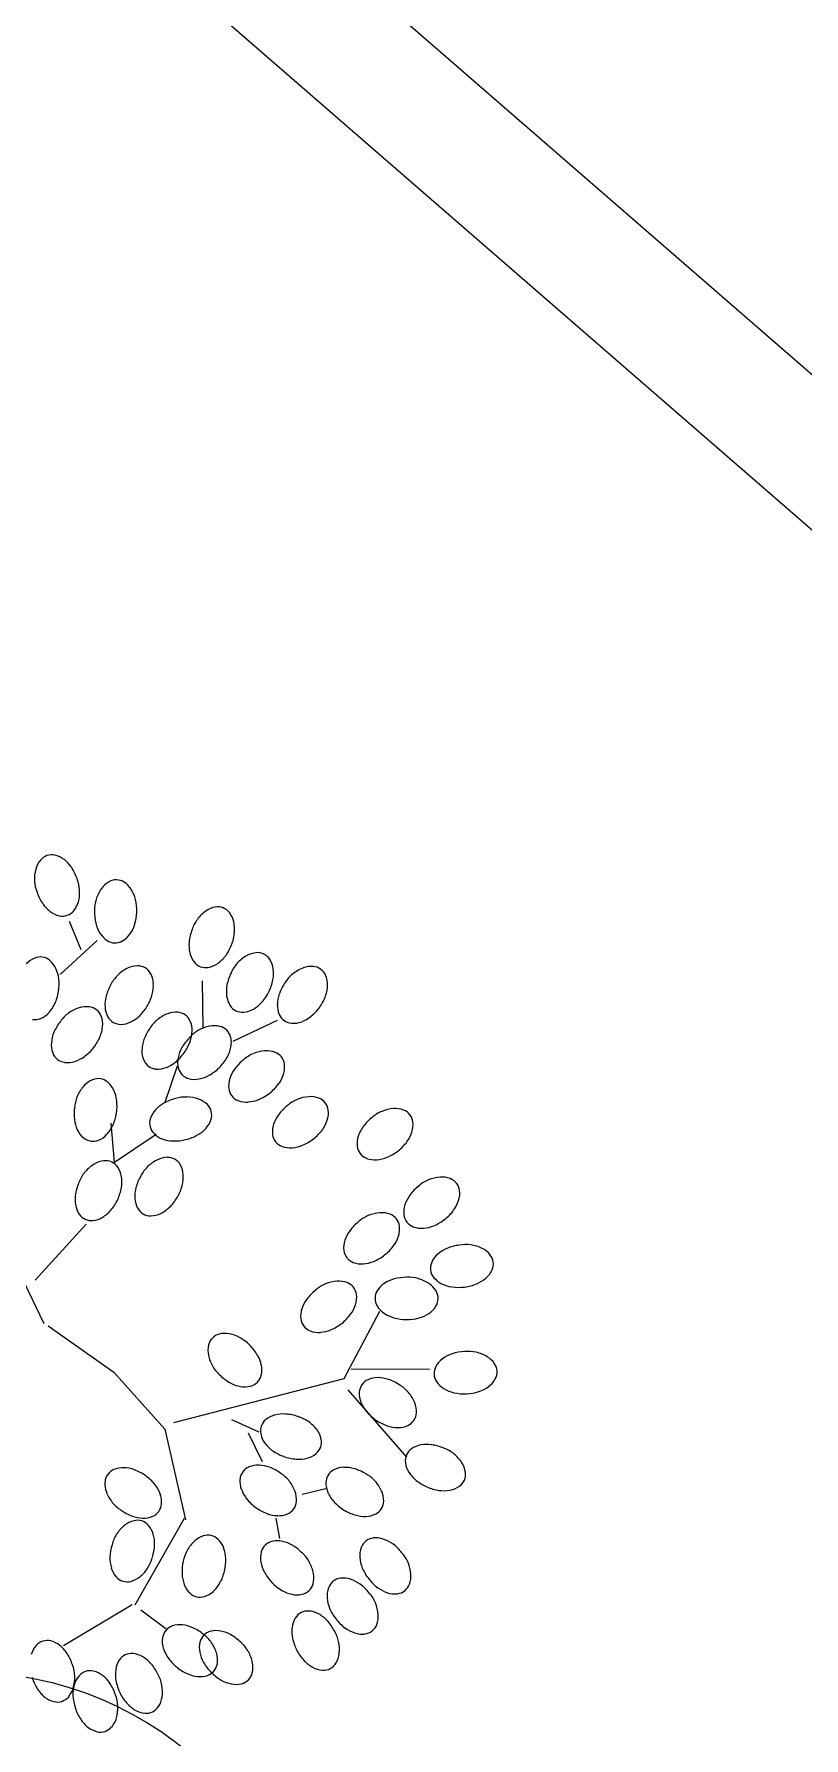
# Model space of a CAD drawing. Header units: millimetres. Extents: x 83956 to 461956, y 36707 to 125807.
# Drawn here: x 97074 to 98386, y 59506 to 62412 of the extents above; entities that cross this region are included whole.
import ezdxf

# ---------------------------------------------------------------- set-up
doc = ezdxf.new("R2010")
doc.units = ezdxf.units.MM
doc.header["$LTSCALE"] = 100
doc.header["$MEASUREMENT"] = 0
doc.linetypes.add('ACAD_ISO05W100', pattern=[33, 24, -3, 0, -3, 0, -3])
doc.layers.add('ARCH', color=9, linetype='CONTINUOUS')
doc.layers.add('SIMBOL', color=7, linetype='CONTINUOUS')

msp = doc.modelspace()

# ---------------------------------------------------------------- linework, layer by layer
at = {"layer": 'ARCH', "linetype": 'ACAD_ISO05W100', "ltscale": 180}
msp.add_line((102243.1, 58491), (93663.1, 65947.4), dxfattribs=at)
at = {"layer": 'ARCH', "ltscale": 2}
for p, q in [((102243.1, 58491), (93663.1, 65947.4)), ((102265.5, 58206.5), (93868.1, 65504.3))]:
    msp.add_line(p, q, dxfattribs=at)
at = {"layer": 'ARCH'}
for p, q in [((97154.3, 60849.8), (97134.7, 60898.2)), ((97118.5, 60807.9), (97181.7, 60866)), ((97362.3, 60715.7), (97361.4, 60797.3)), ((97413.4, 60694.2), (97489.1, 60730)), ((97297.6, 60589.9), (97318.5, 60652.2)), ((97211.4, 60487.7), (97205.9, 60554.1)), ((97211.4, 60487.7), (97282.4, 60535.5)), ((97091.6, 60211.8), (96985.5, 60432)), ((97076.1, 60286.6), (97163.3, 60381.8)), ((97098, 60208.4), (97210.3, 60129.9)), ((97602.7, 60118.8), (97663.8, 60233.9)), ((97210.3, 60129.9), (97297.3, 60032.6)), ((97614.5, 60135.2), (97748.1, 60134.9)), ((97312.6, 60043.8), (97602.7, 60118.8)), ((97609, 60099.7), (97709, 59984.6)), ((97297.3, 60032.6), (97332.2, 59877.6)), ((97410.9, 60048.9), (97457.4, 60028)), ((97439, 60026.4), (97463.1, 59977.5)), ((97531.5, 59921.5), (97571.4, 59931.1)), ((97330.3, 59880.3), (97246.1, 59732.3)), ((97486.6, 59880.9), (97492.6, 59845.9)), ((97241.7, 59733), (97124.4, 59662.9)), ((97256.3, 59724.1), (97298.9, 59692.6))]:
    msp.add_line(p, q, dxfattribs=at)
for centre, major_axis, start_param, end_param in [((97116.7, 60976.8), (-24.3, 33.2), 0.24997, 0.676729), ((97104, 60987.2), (-14.6, 19.9), -0.303257, 0.250042), ((97104, 60987.2), (-14.6, 19.9), -0.856771, -0.303472), ((97100.4, 60971.2), (-24.3, 33.2), -1.283545, -0.856785), ((97090.4, 60958.2), (-34, 46.4), 4.679974, 4.999761), ((97138.6, 60970.9), (-37.7, 51.5), 0.676717, 0.996504), ((97134.7, 60970.7), (-35.3, 48.3), 0.996819, 1.327132), ((97071.9, 60945.5), (-47.2, 64.5), 4.409209, 4.680159), ((97071.9, 60945.5), (-47.2, 64.5), 4.137887, 4.408837), ((97222.4, 60930.3), (-24.3, 33.2), -0.111973, 0.314787), ((97214.2, 60944.6), (-14.6, 19.9), -0.665449, -0.11215), ((97214.2, 60944.6), (-14.6, 19.9), -1.218574, -0.665275), ((97205.2, 60930.9), (-24.3, 33.2), 4.637799, 5.064558), ((97154.9, 60973.8), (-47.2, 64.5), 1.267515, 1.538465), ((97094.3, 60946.8), (-34, 46.4), 3.818365, 4.138152), ((97237.1, 60918.2), (-35.3, 48.3), 0.63468, 0.964993), ((97240.8, 60917), (-37.7, 51.5), 0.314922, 0.634709), ((97191.2, 60922.2), (-34, 46.4), 4.318309, 4.638096), ((97169.4, 60917), (-47.2, 64.5), 4.047321, 4.318272), ((97136.4, 60961.2), (-34, 46.4), 1.53836, 1.858147), ((97126.4, 60948.1), (-24.3, 33.2), 1.858442, 2.285202), ((97122.8, 60932.1), (-14.6, 19.9), 2.28495, 2.838249), ((97122.8, 60932.1), (-14.6, 19.9), 2.838303, 3.391602), ((97110.1, 60942.5), (-24.3, 33.2), 3.391595, 3.818355), ((97257.1, 60914), (-47.2, 64.5), 0.905544, 1.176494), ((97169.4, 60917), (-47.2, 64.5), 3.776291, 4.047242), ((97403.8, 60863.7), (-37.7, 51.5), -0.020357, 0.29943), ((97390.7, 60882.4), (-24.3, 33.2), -0.447077, -0.020317), ((97387.7, 60898.5), (-14.6, 19.9), -1.000399, -0.4471), ((97387.7, 60898.5), (-14.6, 19.9), -1.553793, -1.000494), ((97374.6, 60888.6), (-24.3, 33.2), 4.302727, 4.729486), ((97235.3, 60908.7), (-34, 46.4), 1.176478, 1.496265), ((97221.4, 60900), (-24.3, 33.2), 1.496247, 1.923007), ((97204.1, 60900.6), (-24.3, 33.2), 3.029651, 3.456411), ((97190.8, 60910.2), (-34, 46.5), 3.456694, 3.776481), ((97418.1, 60855.5), (-47.2, 64.5), 0.570134, 0.841084), ((97400.6, 60866.1), (-35.4, 48.3), 0.299321, 0.629634), ((97336.3, 60887.1), (-47.2, 64.5), 3.712024, 3.982974), ((97358.6, 60885), (-34, 46.4), 3.982642, 4.302429), ((97212.3, 60886.4), (-14.6, 19.9), 1.923063, 2.476362), ((97212.3, 60886.4), (-14.6, 19.9), 2.476363, 3.029662), ((97395.8, 60857.7), (-34, 46.4), 0.841504, 1.161291), ((97336.3, 60887.1), (-47.2, 64.5), 3.44107, 3.712021), ((97091.1, 60797.9), (-24.3, 33.2), -0.237137, 0.189623), ((97084.8, 60813), (-14.6, 19.9), -0.790289, -0.23699), ((97084.8, 60813), (-14.6, 19.9), -1.343861, -0.790562), ((97074.1, 60800.6), (-24.3, 33.2), 4.51269, 4.93945), ((97059.2, 60793.7), (-34, 46.4), 4.192999, 4.512786), ((97261.4, 60761), (-37.7, 51.5), -0.179566, 0.140221), ((97251.4, 60781.4), (-24.3, 33.2), -0.606465, -0.179705), ((97251, 60797.8), (-14.6, 19.9), -1.159732, -0.606433), ((97251, 60797.8), (-14.6, 19.9), 4.570205, 5.123504), ((97379.8, 60854.1), (-24.3, 33.2), 1.16099, 1.58775), ((97366.7, 60844.2), (-14.6, 19.9), 1.587909, 2.141208), ((97366.7, 60844.2), (-14.6, 19.9), 2.141183, 2.694482), ((97363.7, 60860.3), (-24.3, 33.2), 2.694308, 3.121068), ((97354.3, 60873.8), (-34, 46.4), 3.121154, 3.440941), ((97465, 60786.9), (-35.3, 48.3), 0.207018, 0.537331), ((97467.9, 60784.3), (-37.7, 51.5), -0.112974, 0.206813), ((97456.7, 60804), (-24.3, 33.2), -0.539523, -0.112763), ((97455.2, 60820.4), (-14.6, 19.9), -1.0932, -0.539901), ((97455.2, 60820.4), (-14.6, 19.9), 4.63695, 5.190249), ((97441.2, 60811.7), (-24.3, 33.2), 4.210145, 4.636905), ((97424.9, 60809.6), (-34, 46.4), 3.890604, 4.210391), ((97555.5, 60759.2), (-37.7, 51.5), -0.268041, 0.051746), ((97547.5, 60780.5), (-24.3, 33.2), -0.694759, -0.267999), ((97548.5, 60796.9), (-14.6, 19.9), -1.248167, -0.694868), ((97548.5, 60796.9), (-14.6, 19.9), 4.481676, 5.034975), ((97036.9, 60791.2), (-47.2, 64.5), 3.922202, 4.193152), ((97274.3, 60750.6), (-47.2, 64.5), 0.411047, 0.681998), ((97258.6, 60763.8), (-35.4, 48.3), 0.140231, 0.470544), ((97236.6, 60790.1), (-24.3, 33.2), 4.143524, 4.570284), ((97220.1, 60789.1), (-34, 46.4), 3.823701, 4.143488), ((97459.5, 60779), (-34, 46.4), 0.748601, 1.068388), ((97481.5, 60774.8), (-47.2, 64.5), 0.477591, 0.748541), ((97402.9, 60813.8), (-47.2, 64.5), 3.619227, 3.890178), ((97567.5, 60747.7), (-47.2, 64.5), 0.322636, 0.593587), ((97553, 60762.3), (-35.4, 48.3), 0.051587, 0.381899), ((97517, 60790.9), (-34, 46.5), 3.735524, 4.055311), ((97533.4, 60790.5), (-24.3, 33.2), 4.055129, 4.481889), ((97036.9, 60791.2), (-47.2, 64.5), 3.650787, 3.921738), ((97252.6, 60756.3), (-34, 46.4), 0.681907, 1.001694), ((97198.5, 60794.8), (-47.2, 64.5), 3.552892, 3.823843), ((97443.2, 60776.9), (-24.3, 33.2), 1.068715, 1.495475), ((97419.6, 60798.8), (-34, 46.4), 3.028679, 3.348466), ((97402.9, 60813.8), (-47.2, 64.5), 3.34847, 3.61942), ((97546.4, 60755.3), (-34, 46.4), 0.593263, 0.91305), ((97495.9, 60798.5), (-47.2, 64.5), 3.464232, 3.735182), ((97075.6, 60755.6), (-14.6, 19.9), 2.351302, 2.904601), ((97069.3, 60770.7), (-24.3, 33.2), 2.904398, 3.331157), ((97057.3, 60781.9), (-34, 46.4), 3.331191, 3.650978), ((97168.1, 60693.4), (-35.4, 48.3), -0.004001, 0.326312), ((97170.4, 60690.2), (-37.7, 51.5), -0.323497, -0.00371), ((97163.5, 60711.8), (-24.3, 33.2), -0.750159, -0.3234), ((97165.5, 60728.1), (-14.6, 19.9), -1.303731, -0.750432), ((97165.5, 60728.1), (-14.6, 19.9), 4.426274, 4.979573), ((97150.1, 60722.6), (-24.3, 33.2), 3.999452, 4.426212), ((97236.2, 60755.2), (-24.3, 33.2), 1.001889, 1.428648), ((97221.7, 60747.5), (-14.6, 19.9), 1.42861, 1.981909), ((97214.1, 60778.7), (-34, 46.4), 2.962007, 3.281794), ((97198.5, 60794.8), (-47.2, 64.5), 3.28175, 3.5527), ((97322.2, 60684.3), (-35.4, 48.3), 0.051769, 0.382082), ((97324.7, 60681.2), (-37.7, 51.5), -0.26801, 0.051777), ((97316.6, 60702.5), (-24.3, 33.2), -0.694842, -0.268083), ((97317.6, 60718.8), (-14.6, 19.9), -1.248167, -0.694868), ((97317.6, 60718.8), (-14.6, 19.9), 4.481724, 5.035023), ((97429.2, 60768.2), (-14.6, 19.9), 1.495327, 2.048626), ((97429.2, 60768.2), (-14.6, 19.9), 2.04879, 2.602089), ((97427.7, 60784.6), (-24.3, 33.2), 2.601947, 3.028707), ((97529.9, 60755.8), (-24.3, 33.2), 0.913269, 1.340028), ((97514.8, 60749.4), (-14.6, 19.9), 1.340203, 1.893502), ((97510, 60781.1), (-34, 46.4), 2.873514, 3.193301), ((97495.9, 60798.5), (-47.2, 64.5), 3.193344, 3.464294), ((97161, 60686.8), (-34, 46.4), 0.538153, 0.857941), ((97181.7, 60678), (-47.2, 64.5), 0.267148, 0.538098), ((97113, 60732.6), (-47.2, 64.5), 3.408806, 3.679757), ((97133.7, 60723.9), (-34, 46.4), 3.679915, 3.999702), ((97221.7, 60747.5), (-14.6, 19.9), 1.982106, 2.535405), ((97221.3, 60763.9), (-24.3, 33.2), 2.53547, 2.96223), ((97336.6, 60669.7), (-47.2, 64.5), 0.322639, 0.593589), ((97395.7, 60643.7), (-47.2, 64.5), 0.151808, 0.422758), ((97383.9, 60660.5), (-35.4, 48.3), -0.119104, 0.211209), ((97286.1, 60712.9), (-34, 46.5), 3.735524, 4.055311), ((97302.5, 60712.4), (-24.3, 33.2), 4.054999, 4.481759), ((97385.9, 60657), (-37.7, 51.5), -0.438623, -0.118835), ((97381.5, 60679.3), (-24.3, 33.2), -0.865806, -0.439046), ((97385.3, 60695.3), (-14.6, 19.9), -1.419092, -0.865793), ((97385.3, 60695.3), (-14.6, 19.9), 4.310955, 4.864254), ((97369.4, 60691.5), (-24.3, 33.2), 3.883984, 4.310744), ((97514.8, 60749.4), (-14.6, 19.9), 1.893194, 2.446493), ((97515.9, 60765.7), (-24.3, 33.2), 2.446649, 2.873409), ((97144.7, 60688.1), (-24.3, 33.2), 0.858072, 1.284832), ((97129.2, 60682.6), (-14.6, 19.9), 1.284636, 1.837935), ((97113, 60732.6), (-47.2, 64.5), 3.137752, 3.408703), ((97299, 60677.7), (-24.3, 33.2), 0.913143, 1.339902), ((97315.5, 60677.3), (-34, 46.4), 0.59357, 0.913358), ((97265, 60720.5), (-47.2, 64.5), 3.193203, 3.464154), ((97376.2, 60654.7), (-34, 46.4), 0.422685, 0.742472), ((97265, 60720.5), (-47.2, 64.5), 3.464232, 3.735182), ((97353.2, 60694.8), (-34, 46.4), 3.564434, 3.884221), ((97470.9, 60617.5), (-35.4, 48.3), -0.237519, 0.092793), ((97472.5, 60613.9), (-37.7, 51.5), -0.557391, -0.237604), ((97470.8, 60636.5), (-24.3, 33.2), -0.984056, -0.557296), ((97476.4, 60651.9), (-14.6, 19.9), -1.537631, -0.984332), ((97129.2, 60682.6), (-14.6, 19.9), 1.838037, 2.391336), ((97131.2, 60698.8), (-24.3, 33.2), 2.391163, 2.817923), ((97126.2, 60714.5), (-34, 46.4), 2.818054, 3.137841), ((97284, 60671.3), (-14.6, 19.9), 1.340237, 1.893536), ((97284, 60671.3), (-14.6, 19.9), 1.893276, 2.446575), ((97285, 60687.7), (-24.3, 33.2), 2.446745, 2.873505), ((97279.1, 60703.1), (-34, 46.4), 2.873605, 3.193392), ((97360, 60657.9), (-24.3, 33.2), 0.742619, 1.169379), ((97344.1, 60654.2), (-14.6, 19.9), 1.169362, 1.722661), ((97333.7, 60705.8), (-47.2, 64.5), 3.022514, 3.293464), ((97333.7, 60705.8), (-47.2, 64.5), 3.293432, 3.564383), ((97462.6, 60612.7), (-34, 46.4), 0.304385, 0.624172), ((97480.6, 60599.4), (-47.2, 64.5), 0.03343, 0.30438), ((97476.4, 60651.9), (-14.6, 19.9), 4.192596, 4.745895), ((97460.2, 60650.1), (-24.3, 33.2), 3.765493, 4.192253), ((97206.6, 60575), (-37.7, 51.5), 0.192493, 0.51228), ((97189.9, 60590.5), (-24.3, 33.2), -0.234277, 0.192482), ((97183.5, 60605.6), (-14.6, 19.9), -0.78749, -0.234191), ((97183.5, 60605.6), (-14.6, 19.9), -1.340948, -0.787649), ((97172.9, 60593.1), (-24.3, 33.2), 4.515553, 4.942312), ((97344.1, 60654.2), (-14.6, 19.9), 1.722675, 2.275974), ((97347.9, 60670.1), (-24.3, 33.2), 2.275664, 2.702424), ((97344.7, 60686.3), (-34, 46.4), 2.70255, 3.022337), ((97446.9, 60617.8), (-24.3, 33.2), 0.623984, 1.050744), ((97430.6, 60616), (-14.6, 19.9), 1.050724, 1.604023), ((97426.5, 60668.5), (-47.2, 64.5), 3.17501, 3.445961), ((97444.5, 60655.2), (-34, 46.5), 3.446236, 3.766023), ((97203, 60576.7), (-35.4, 48.3), 0.512189, 0.842502), ((97158, 60586.2), (-34, 46.4), 4.195523, 4.51531), ((97135.7, 60583.6), (-47.2, 64.5), 3.924518, 4.195468), ((97323.7, 60538.2), (-34, 46.4), -0.115604, 0.204183), ((97334.8, 60518.7), (-47.2, 64.5), -0.386518, -0.115568), ((97333.3, 60539.1), (-35.3, 48.3), -0.657338, -0.327025), ((97333.2, 60535.2), (-37.7, 51.5), -0.977105, -0.657318), ((97340.9, 60556.6), (-24.3, 33.2), -1.404115, -0.977356), ((97352.4, 60568.3), (-14.6, 19.9), 4.325844, 4.879143), ((97430.6, 60616), (-14.6, 19.9), 1.604241, 2.15754), ((97436.3, 60631.4), (-24.3, 33.2), 2.157296, 2.584056), ((97435.1, 60647.8), (-34, 46.4), 2.584394, 2.904181), ((97426.5, 60668.5), (-47.2, 64.5), 2.903938, 3.174889), ((97555.4, 60521.3), (-47.2, 64.5), 0.03343, 0.30438), ((97545.7, 60539.4), (-35.4, 48.3), -0.237519, 0.092793), ((97547.2, 60535.7), (-37.7, 51.5), -0.557383, -0.237596), ((97545.6, 60558.4), (-24.3, 33.2), -0.984056, -0.557296), ((97551.2, 60573.8), (-14.6, 19.9), -1.537333, -0.984034), ((97551.2, 60573.8), (-14.6, 19.9), 4.192345, 4.745644), ((97222.4, 60570), (-47.2, 64.5), 0.783322, 1.054273), ((97200.1, 60567.4), (-34, 46.4), 1.054191, 1.373978), ((97135.7, 60583.6), (-47.2, 64.5), 3.653553, 3.924503), ((97295.9, 60554.2), (-14.6, 19.9), 0.630685, 1.183984), ((97311.5, 60549.2), (-24.3, 33.2), 0.203987, 0.630747), ((97336.8, 60573.3), (-24.3, 33.2), 3.346107, 3.772867), ((97352.4, 60568.3), (-14.6, 19.9), 3.772592, 4.325891), ((97537.3, 60534.6), (-34, 46.4), 0.304374, 0.624161), ((97519.3, 60577.1), (-34, 46.4), 3.445785, 3.765573), ((97534.9, 60572), (-24.3, 33.2), 3.765577, 4.192337), ((97699.6, 60501), (-47.2, 64.5), 0.033399, 0.304349), ((97690, 60519.1), (-35.4, 48.3), -0.237633, 0.09268), ((97691.5, 60515.4), (-37.7, 51.5), -0.557294, -0.237507), ((97689.8, 60538.1), (-24.3, 33.2), -0.984056, -0.557296), ((97695.5, 60553.5), (-14.6, 19.9), -1.537648, -0.984349), ((97695.5, 60553.5), (-14.6, 19.9), 4.19265, 4.745949), ((97679.2, 60551.7), (-24.3, 33.2), 3.766089, 4.192849), ((97185.2, 60560.5), (-24.3, 33.2), 1.37396, 1.80072), ((97174.5, 60548.1), (-14.6, 19.9), 1.800868, 2.354167), ((97168.2, 60563.2), (-24.3, 33.2), 2.90732, 3.33408), ((97156.1, 60574.4), (-34, 46.4), 3.334137, 3.653924), ((97295.9, 60554.2), (-14.6, 19.9), 1.184261, 1.73756), ((97307.4, 60565.9), (-24.3, 33.2), 1.737485, 2.164244), ((97312.9, 60581.4), (-34, 46.4), 2.164226, 2.484013), ((97313.5, 60603.8), (-47.2, 64.5), 2.484168, 2.755119), ((97313.5, 60603.8), (-47.2, 64.5), 2.755221, 3.026172), ((97324.6, 60584.3), (-34, 46.4), 3.025989, 3.345776), ((97521.7, 60539.7), (-24.3, 33.2), 0.623973, 1.050733), ((97505.4, 60537.9), (-14.6, 19.9), 1.050724, 1.604023), ((97501.2, 60590.4), (-47.2, 64.5), 2.904096, 3.175046), ((97501.2, 60590.4), (-47.2, 64.5), 3.174896, 3.445846), ((97666, 60519.4), (-24.3, 33.2), 0.624244, 1.051003), ((97681.6, 60514.3), (-34, 46.4), 0.304212, 0.623999), ((97663.5, 60556.7), (-34, 46.4), 3.446067, 3.765854), ((97174.5, 60548.1), (-14.6, 19.9), 2.354077, 2.907376), ((97505.4, 60537.9), (-14.6, 19.9), 1.604241, 2.15754), ((97511.1, 60553.3), (-24.3, 33.2), 2.157296, 2.584056), ((97509.8, 60569.7), (-34, 46.4), 2.584394, 2.904181), ((97649.7, 60517.6), (-14.6, 19.9), 1.051003, 1.604302), ((97649.7, 60517.6), (-14.6, 19.9), 1.604116, 2.157415), ((97645.5, 60570), (-47.2, 64.5), 2.904022, 3.174972), ((97645.5, 60570), (-47.2, 64.5), 3.175005, 3.445956), ((97207, 60432.5), (-35.4, 48.3), 0.23316, 0.563473), ((97210, 60429.9), (-37.7, 51.5), -0.08648, 0.233307), ((97198.2, 60449.4), (-24.3, 33.2), -0.513369, -0.086609), ((97196.3, 60465.6), (-14.6, 19.9), -1.066741, -0.513442), ((97196.3, 60465.6), (-14.6, 19.9), 4.66328, 5.216579), ((97182.6, 60456.6), (-24.3, 33.2), 4.236526, 4.663286), ((97309.6, 60437.3), (-35.3, 48.3), 0.140274, 0.470587), ((97312.3, 60434.4), (-37.7, 51.5), -0.179573, 0.140214), ((97302.4, 60454.9), (-24.3, 33.2), -0.6064, -0.179641), ((97302, 60471.3), (-14.6, 19.9), -1.159567, -0.606268), ((97302, 60471.3), (-14.6, 19.9), 4.570257, 5.123556), ((97287.5, 60463.6), (-24.3, 33.2), 4.143532, 4.570292), ((97655.3, 60532.9), (-24.3, 33.2), 2.157762, 2.584521), ((97654.1, 60549.3), (-34, 46.4), 2.584145, 2.903932), ((97223.8, 60420.8), (-47.2, 64.5), 0.504302, 0.775253), ((97144.3, 60457.7), (-47.2, 64.5), 3.645896, 3.916847), ((97166.4, 60454.1), (-34, 46.4), 3.916643, 4.23643), ((97303.5, 60429.7), (-34, 46.4), 0.68203, 1.001817), ((97325.2, 60424), (-47.2, 64.5), 0.411417, 0.682368), ((97249.4, 60468.3), (-47.2, 64.5), 3.552633, 3.823584), ((97271.1, 60462.6), (-34, 46.4), 3.823701, 4.143488), ((97779.2, 60384.2), (-47.2, 64.5), 0.033392, 0.304342), ((97769.5, 60402.3), (-35.4, 48.3), -0.237577, 0.092736), ((97771.1, 60398.6), (-37.7, 51.5), -0.557374, -0.237587), ((97769.4, 60421.3), (-24.3, 33.2), -0.984307, -0.557547), ((97775, 60436.7), (-14.6, 19.9), -1.53727, -0.983971), ((97775, 60436.7), (-14.6, 19.9), 4.192433, 4.745732), ((97758.8, 60434.9), (-24.3, 33.2), 3.765605, 4.192365), ((97201.7, 60424.4), (-34, 46.4), 0.77505, 1.094837), ((97185.5, 60421.9), (-24.3, 33.2), 1.094934, 1.521693), ((97144.3, 60457.7), (-47.2, 64.5), 3.374816, 3.645767), ((97287.1, 60428.7), (-24.3, 33.2), 1.002035, 1.428795), ((97265, 60452.2), (-34, 46.4), 2.962059, 3.281846), ((97249.4, 60468.3), (-47.2, 64.5), 3.281861, 3.552812), ((97745.5, 60402.6), (-24.3, 33.2), 0.624013, 1.050772), ((97761.2, 60397.5), (-34, 46.4), 0.304216, 0.624004), ((97743.1, 60439.9), (-34, 46.4), 3.446067, 3.765854), ((97171.8, 60412.8), (-14.6, 19.9), 1.521687, 2.074986), ((97171.8, 60412.8), (-14.6, 19.9), 2.074852, 2.628151), ((97169.8, 60429.1), (-24.3, 33.2), 2.628383, 3.055142), ((97161.3, 60443.2), (-34, 46.4), 3.055069, 3.374856), ((97272.6, 60421), (-14.6, 19.9), 1.428647, 1.981946), ((97272.6, 60421), (-14.6, 19.9), 1.982086, 2.535385), ((97272.2, 60437.4), (-24.3, 33.2), 2.535183, 2.961943), ((97676.7, 60323.4), (-47.2, 64.5), 0.033399, 0.304349), ((97667, 60341.5), (-35.4, 48.3), -0.237589, 0.092724), ((97668.5, 60337.8), (-37.7, 51.5), -0.557212, -0.237425), ((97666.9, 60360.5), (-24.3, 33.2), -0.984056, -0.557296), ((97672.5, 60375.9), (-14.6, 19.9), -1.537458, -0.984159), ((97672.5, 60375.9), (-14.6, 19.9), 4.192427, 4.745726), ((97729.2, 60400.8), (-14.6, 19.9), 1.050841, 1.60414), ((97729.2, 60400.8), (-14.6, 19.9), 1.604135, 2.157434), ((97725.1, 60453.2), (-47.2, 64.5), 2.904022, 3.174972), ((97725.1, 60453.2), (-47.2, 64.5), 3.175001, 3.445952), ((97643, 60341.8), (-24.3, 33.2), 0.624002, 1.050761), ((97658.6, 60336.7), (-34, 46.4), 0.304212, 0.623999), ((97640.6, 60379.1), (-34, 46.4), 3.445617, 3.765405), ((97656.2, 60374.1), (-24.3, 33.2), 3.765577, 4.192337), ((97734.9, 60416.1), (-24.3, 33.2), 2.157283, 2.584043), ((97733.7, 60432.5), (-34, 46.4), 2.584153, 2.90394), ((97626.7, 60340), (-14.6, 19.9), 1.050841, 1.60414), ((97626.7, 60340), (-14.6, 19.9), 1.604116, 2.157415), ((97622.5, 60392.4), (-47.2, 64.5), 2.904031, 3.174982), ((97622.5, 60392.4), (-47.2, 64.5), 3.174858, 3.445808), ((97789.5, 60300.1), (-24.3, 33.2), 0.087266, 0.514026), ((97800.4, 60287.7), (-34, 46.4), -0.232587, 0.0872), ((97809.1, 60267), (-47.2, 64.5), -0.503445, -0.232495), ((97810, 60287.5), (-35.4, 48.3), -0.774691, -0.444378), ((97809.5, 60283.6), (-37.7, 51.5), -1.094668, -0.774881), ((97819.6, 60304), (-24.3, 33.2), -1.520991, -1.094232), ((97832.4, 60314.3), (-14.6, 19.9), 4.20882, 4.762119), ((97632.4, 60355.3), (-24.3, 33.2), 2.15778, 2.58454), ((97631.1, 60371.7), (-34, 46.4), 2.584145, 2.903932), ((97774.6, 60306.8), (-14.6, 19.9), 0.513812, 1.067111), ((97774.6, 60306.8), (-14.6, 19.9), 1.067334, 1.620633), ((97817.4, 60321), (-24.3, 33.2), 3.22871, 3.65547), ((97832.4, 60314.3), (-14.6, 19.9), 3.655639, 4.208938), ((97603.5, 60206.7), (-47.2, 64.5), 0.03343, 0.30438), ((97593.8, 60224.8), (-35.4, 48.3), -0.237589, 0.092724), ((97595.4, 60221.1), (-37.7, 51.5), -0.557383, -0.237596), ((97593.7, 60243.8), (-24.3, 33.2), -0.984047, -0.557287), ((97599.3, 60259.2), (-14.6, 19.9), -1.537333, -0.984034), ((97599.3, 60259.2), (-14.6, 19.9), 4.192433, 4.745732), ((97680.1, 60255.5), (-14.6, 19.9), 0.380128, 0.933427), ((97694, 60246.8), (-24.3, 33.2), -0.046665, 0.380095), ((97703.1, 60233.1), (-34, 46.4), -0.36651, -0.046723), ((97709, 60211.5), (-47.2, 64.5), -0.637249, -0.366299), ((97712.7, 60231.7), (-35.3, 48.3), -0.908345, -0.578032), ((97711.6, 60227.8), (-37.7, 51.5), -1.228083, -0.908296), ((97724.3, 60246.7), (-24.3, 33.2), 4.628072, 5.054832), ((97787.3, 60317.2), (-24.3, 33.2), 1.620503, 2.047262), ((97738.3, 60255.2), (-14.6, 19.9), 4.074928, 4.628227), ((97794.7, 60331.9), (-34, 46.4), 2.047172, 2.366959), ((97797.9, 60354.1), (-47.2, 64.5), 2.367108, 2.638058), ((97797.9, 60354.1), (-47.2, 64.5), 2.638155, 2.909105), ((97806.6, 60333.4), (-34, 46.4), 2.909096, 3.228883), ((97569.8, 60225.1), (-24.3, 33.2), 0.624002, 1.050761), ((97585.4, 60220), (-34, 46.4), 0.304374, 0.624161), ((97567.4, 60262.5), (-34, 46.4), 3.445617, 3.765405), ((97583, 60257.4), (-24.3, 33.2), 3.765605, 4.192365), ((97680.1, 60255.5), (-14.6, 19.9), 0.93336, 1.486659), ((97694.1, 60264.1), (-24.3, 33.2), 1.486581, 1.913341), ((97724.4, 60263.9), (-24.3, 33.2), 3.094811, 3.521571), ((97738.3, 60255.2), (-14.6, 19.9), 3.521539, 4.074838), ((97553.5, 60223.3), (-14.6, 19.9), 1.050841, 1.60414), ((97553.5, 60223.3), (-14.6, 19.9), 1.604116, 2.157415), ((97549.4, 60275.8), (-47.2, 64.5), 2.904096, 3.175046), ((97549.4, 60275.8), (-47.2, 64.5), 3.17501, 3.445961), ((97703.4, 60277.7), (-34, 46.5), 1.913618, 2.233405), ((97709.5, 60299.2), (-47.2, 64.5), 2.232887, 2.503837), ((97709.5, 60299.2), (-47.2, 64.5), 2.504153, 2.775104), ((97715.4, 60277.6), (-34, 46.4), 2.775083, 3.09487), ((97395.8, 60170.5), (-14.6, 19.9), 0.165095, 0.718394), ((97395.8, 60170.5), (-14.6, 19.9), -0.38834, 0.164959), ((97399.7, 60154.6), (-24.3, 33.2), -0.815062, -0.388302), ((97396.7, 60138.4), (-34, 46.4), -1.135076, -0.815289), ((97385.9, 60118.7), (-47.2, 64.5), -1.405955, -1.135005), ((97559.2, 60238.6), (-24.3, 33.2), 2.157296, 2.584056), ((97558, 60255.1), (-34, 46.4), 2.584153, 2.90394), ((97411.8, 60166.9), (-24.3, 33.2), 0.718146, 1.144906), ((97434, 60171.5), (-37.7, 51.5), 1.144881, 1.464668), ((97385.9, 60118.7), (-47.2, 64.5), 4.606474, 4.877424), ((97405.3, 60130), (-34, 46.4), 4.286569, 4.606356), ((97795, 60119.5), (-24.3, 33.2), 0.003785, 0.430544), ((97804.8, 60106.3), (-34, 46.4), -0.315889, 0.003898), ((97811.7, 60085), (-47.2, 64.5), -0.587195, -0.316245), ((97814.4, 60105.3), (-35.4, 48.3), -0.858128, -0.527815), ((97813.5, 60101.4), (-37.7, 51.5), -1.177802, -0.858015), ((97825.3, 60120.9), (-24.3, 33.2), 4.67882, 5.10558), ((97430.6, 60169.5), (-35.4, 48.3), 1.464911, 1.795224), ((97447.2, 60181.5), (-47.2, 64.5), 1.735754, 2.006704), ((97437.4, 60129.8), (-14.6, 19.9), 3.306663, 3.859962), ((97421.4, 60133.4), (-24.3, 33.2), 3.859989, 4.286749), ((97659.9, 60079.2), (-24.3, 33.2), -0.641655, -0.214895), ((97659.7, 60062.8), (-34, 46.4), -0.961253, -0.641466), ((97780.7, 60127.5), (-14.6, 19.9), 0.430369, 0.983668), ((97780.7, 60127.5), (-14.6, 19.9), 0.983724, 1.537023), ((97838.9, 60130.1), (-14.6, 19.9), 4.125431, 4.67873), ((97838.9, 60130.1), (-14.6, 19.9), 3.572352, 4.125651), ((97436.4, 60161.8), (-34, 46.4), 2.0068, 2.326587), ((97433.4, 60145.7), (-24.3, 33.2), 2.326411, 2.75317), ((97437.4, 60129.8), (-14.6, 19.9), 2.753319, 3.306618), ((97669.6, 60093.5), (-24.3, 33.2), 0.891628, 1.318388), ((97653.3, 60094.2), (-14.6, 19.9), 0.338475, 0.891774), ((97653.3, 60094.2), (-14.6, 19.9), -0.214779, 0.33852), ((97652.5, 60041.6), (-47.2, 64.5), -1.232581, -0.96163), ((97666.8, 60056.2), (-35.4, 48.3), -1.50328, -1.172968), ((97663.8, 60053.7), (-37.7, 51.5), 4.460183, 4.77997), ((97794.3, 60136.7), (-24.3, 33.2), 1.537366, 1.964126), ((97802.8, 60150.8), (-34, 46.5), 1.964345, 2.284132), ((97807.8, 60172.6), (-47.2, 64.6), 2.284066, 2.555016), ((97807.8, 60172.6), (-47.2, 64.5), 2.554831, 2.825781), ((97814.8, 60151.3), (-34, 46.4), 2.825529, 3.145316), ((97824.5, 60138.1), (-24.3, 33.2), 3.145549, 3.572309), ((97684.9, 60099.5), (-34, 46.4), 1.318641, 1.638428), ((97702.1, 60114), (-47.2, 64.5), 1.638198, 1.909149), ((97684.9, 60062.1), (-24.3, 33.2), 4.033244, 4.460003), ((97484.7, 60029.5), (-14.6, 19.9), 0.597821, 1.15112), ((97484.7, 60029.5), (-14.6, 19.9), 0.044781, 0.59808), ((97495, 60016.8), (-24.3, 33.2), -0.381997, 0.044763), ((97499, 60000.8), (-34, 46.4), -0.701839, -0.382052), ((97497.5, 59978.5), (-47.2, 64.5), -0.972568, -0.701617), ((97507.6, 59996.3), (-35.4, 48.3), -1.24394, -0.913627), ((97505.3, 59993), (-37.7, 51.5), -1.563537, -1.24375), ((97702.1, 60114), (-47.2, 64.5), 1.909547, 2.180497), ((97694.8, 60092.8), (-34, 46.4), 2.180018, 2.499805), ((97694.7, 60076.3), (-24.3, 33.2), 2.500033, 2.926793), ((97701.3, 60061.3), (-14.6, 19.9), 2.92679, 3.480089), ((97701.3, 60061.3), (-14.6, 19.9), 3.479888, 4.033187), ((97500.7, 60033), (-24.3, 33.2), 1.151319, 1.578078), ((97513.9, 60042.8), (-34, 46.4), 1.577992, 1.897779), ((97523.6, 60006.6), (-24.3, 33.2), 4.292834, 4.719593), ((97539.6, 60010.1), (-14.6, 19.9), 3.739805, 4.293104), ((97741, 59965.1), (-24.3, 33.2), -0.451563, -0.024804), ((97744, 59948.9), (-34, 46.4), -0.771286, -0.451499), ((97740.8, 59926.7), (-47.2, 64.5), -1.042299, -0.771348), ((97526.8, 60061.1), (-47.2, 64.5), 1.89758, 2.16853), ((97526.8, 60061.1), (-47.2, 64.5), 2.168878, 2.439829), ((97525.3, 60038.8), (-34, 46.4), 2.439283, 2.75907), ((97529.3, 60022.8), (-24.3, 33.2), 2.75962, 3.18638), ((97539.6, 60010.1), (-14.6, 19.9), 3.186088, 3.739387), ((97731.7, 59978.6), (-14.6, 19.9), 0.528442, 1.081741), ((97747.9, 59980.9), (-24.3, 33.2), 1.08173, 1.508489), ((97731.7, 59978.6), (-14.6, 19.9), -0.024835, 0.528464), ((97752.2, 59943.8), (-35.4, 48.3), -1.31341, -0.983097), ((97749.7, 59940.7), (-37.7, 51.5), 4.65019, 4.969977), ((97768.8, 59953), (-24.3, 33.2), 4.223487, 4.650247), ((97219.8, 59940.8), (-14.6, 19.9), 0.314164, 0.867463), ((97219.8, 59940.8), (-14.6, 19.9), -0.239115, 0.314185), ((97226, 59925.6), (-24.3, 33.2), -0.665956, -0.239196), ((97225.5, 59909.2), (-34, 46.4), -0.985549, -0.665762), ((97217.7, 59888.1), (-47.2, 64.5), -1.256752, -0.985802), ((97217.7, 59888.1), (-47.2, 64.5), -1.527601, -1.256651), ((97466.2, 59943.9), (-24.3, 33.2), 0.859629, 1.286389), ((97449.9, 59945.2), (-14.6, 19.9), 0.306241, 0.85954), ((97449.9, 59945.2), (-14.6, 19.9), -0.24685, 0.306449), ((97456, 59930), (-24.3, 33.2), -0.673862, -0.247102), ((97455.3, 59913.6), (-34, 46.4), -0.993511, -0.673724), ((97447.4, 59892.6), (-47.2, 64.5), -1.264359, -0.993409), ((97462.2, 59906.8), (-35.4, 48.3), -1.535357, -1.205045), ((97596.3, 59941), (-14.6, 19.9), 0.37895, 0.932249), ((97596.3, 59941), (-14.6, 19.9), -0.174341, 0.378958), ((97603.5, 59926.3), (-24.3, 33.2), -0.601219, -0.174459), ((97604, 59909.8), (-34, 46.4), -0.920747, -0.60096), ((97597.6, 59888.3), (-47.2, 64.5), -1.19207, -0.921119), ((97611.4, 59903.5), (-35.3, 48.3), -1.462752, -1.13244), ((97761.8, 59989.8), (-34, 46.4), 1.50855, 1.828337), ((97775.9, 60007.2), (-47.2, 64.5), 1.828313, 2.099263), ((97785.1, 59955.3), (-14.6, 19.9), 3.116794, 3.670093), ((97785.1, 59955.3), (-14.6, 19.9), 3.670182, 4.223481), ((97236.1, 59939.6), (-24.3, 33.2), 0.867474, 1.294233), ((97257.4, 59947.5), (-37.7, 51.5), 1.294303, 1.61409), ((97235.2, 59902.2), (-34, 46.4), 4.435979, 4.755766), ((97250.6, 59907.9), (-24.3, 33.2), 4.009079, 4.435839), ((97481.7, 59949.5), (-34, 46.4), 1.286382, 1.606169), ((97459.1, 59904.4), (-37.7, 51.5), 4.428056, 4.747843), ((97480.5, 59912.1), (-24.3, 33.2), 4.001311, 4.428071), ((97612.7, 59940.9), (-24.3, 33.2), 0.932109, 1.358868), ((97627.7, 59947.6), (-34, 46.4), 1.358988, 1.678775), ((97608.4, 59900.9), (-37.7, 51.5), 4.500603, 4.82039), ((97629.2, 59910.1), (-24.3, 33.2), 4.073694, 4.500454), ((97775.9, 60007.2), (-47.2, 64.6), 2.099626, 2.370577), ((97772.8, 59985), (-34, 46.4), 2.370446, 2.690233), ((97775.7, 59968.8), (-24.3, 33.2), 2.689979, 3.116739), ((97254.3, 59945), (-35.3, 48.3), 1.614122, 1.944435), ((97269, 59959.3), (-47.2, 64.5), 1.885073, 2.156023), ((97267, 59906.7), (-14.6, 19.9), 2.902536, 3.455835), ((97267, 59906.7), (-14.6, 19.9), 3.455771, 4.00907), ((97499.3, 59963.4), (-47.2, 64.5), 1.606268, 1.877219), ((97499.3, 59963.4), (-47.2, 64.5), 1.877226, 2.148176), ((97491.4, 59942.4), (-34, 46.4), 2.147919, 2.467706), ((97490.7, 59926), (-24.3, 33.2), 2.468116, 2.894876), ((97496.8, 59910.8), (-14.6, 19.9), 2.894616, 3.447915), ((97496.8, 59910.8), (-14.6, 19.9), 3.447873, 4.001172), ((97644.3, 59962.7), (-47.2, 64.5), 1.678736, 1.949686), ((97644.3, 59962.7), (-47.2, 64.5), 1.949703, 2.220654), ((97638.4, 59924.7), (-24.3, 33.2), 2.540325, 2.967084), ((97645.6, 59910), (-14.6, 19.9), 2.967207, 3.520506), ((97645.6, 59910), (-14.6, 19.9), 3.52069, 4.073989), ((97268.6, 59818.7), (-37.7, 51.5), 0.045427, 0.365214), ((97254.4, 59836.5), (-24.3, 33.2), -0.381526, 0.045234), ((97261.3, 59938.3), (-34, 46.4), 2.155985, 2.475772), ((97250.3, 59852.4), (-14.6, 19.9), -0.934689, -0.38139), ((97250.3, 59852.4), (-14.6, 19.9), -1.488011, -0.934712), ((97260.7, 59921.8), (-24.3, 33.2), 2.475729, 2.902489), ((97237.9, 59841.6), (-24.3, 33.2), 4.36834, 4.7951), ((97637.9, 59941.2), (-34, 46.4), 2.220294, 2.540081), ((97283.5, 59811.5), (-47.2, 64.5), 0.63626, 0.90721), ((97265.3, 59820.9), (-35.4, 48.3), 0.364862, 0.695175), ((97199.7, 59837.7), (-47.2, 64.5), 3.777841, 4.048791), ((97222.2, 59837), (-34, 46.4), 4.04883, 4.368617), ((97391.1, 59794.8), (-37.7, 51.5), 0.113579, 0.433366), ((97375.7, 59811.5), (-24.3, 33.2), -0.313266, 0.113493), ((97370.5, 59827.1), (-14.6, 19.9), -0.866643, -0.313344), ((97370.5, 59827.1), (-14.6, 19.9), -1.419917, -0.866618), ((97358.9, 59815.5), (-24.3, 33.2), 4.436627, 4.863386), ((97343.5, 59809.8), (-34, 46.4), 4.116856, 4.436643), ((97485.5, 59817), (-14.6, 19.9), 0.131849, 0.685148), ((97485.5, 59817), (-14.6, 19.9), -0.421538, 0.131761), ((97488.9, 59800.9), (-24.3, 33.2), -0.848259, -0.421499), ((97485.4, 59784.9), (-34, 46.4), -1.167918, -0.848131), ((97473.9, 59765.6), (-47.2, 64.5), -1.439056, -1.168106), ((97670.4, 59816.6), (-24.3, 33.2), 0.586388, 1.013147), ((97655, 59822.2), (-14.6, 19.9), 0.033319, 0.586618), ((97655, 59822.2), (-14.6, 19.9), -0.519876, 0.033423), ((97656.8, 59806), (-24.3, 33.2), -0.946923, -0.520164), ((97651.7, 59790.3), (-34, 46.4), -1.266321, -0.946534), ((97638.4, 59772.3), (-47.2, 64.5), -1.537427, -1.266477), ((97261.1, 59812.2), (-34, 46.4), 0.906707, 1.226494), ((97199.7, 59837.7), (-47.2, 64.5), 3.506662, 3.777612), ((97406.4, 59788.6), (-47.2, 64.6), 0.704624, 0.975575), ((97387.6, 59796.7), (-35.4, 48.3), 0.433204, 0.763517), ((97321.1, 59809), (-47.2, 64.5), 3.845876, 4.116826), ((97501.4, 59812.9), (-24.3, 33.2), 0.684904, 1.111664), ((97517.6, 59815.7), (-34, 46.4), 1.111949, 1.431736), ((97491, 59777), (-35.4, 48.3), 4.573339, 4.903652), ((97487.5, 59775.1), (-37.7, 51.5), 4.253502, 4.573289), ((97686.8, 59817.8), (-34, 46.4), 1.013488, 1.333275), ((97656.5, 59781.9), (-35.4, 48.3), 4.474817, 4.80513), ((97652.9, 59780.4), (-37.7, 51.5), 4.154986, 4.474773), ((97245.3, 59807.5), (-24.3, 33.2), 1.226757, 1.653517), ((97232.9, 59796.8), (-14.6, 19.9), 1.653553, 2.206852), ((97232.9, 59796.8), (-14.6, 19.9), 2.206979, 2.760278), ((97228.9, 59812.7), (-24.3, 33.2), 2.760133, 3.186892), ((97218.6, 59825.5), (-34, 46.4), 3.186988, 3.506775), ((97384, 59787.8), (-34, 46.4), 0.975312, 1.295099), ((97321.1, 59809), (-47.2, 64.5), 3.574511, 3.845461), ((97537.3, 59826.3), (-47.2, 64.5), 1.431711, 1.702662), ((97537.3, 59826.3), (-47.2, 64.5), 1.702863, 1.973814), ((97509.9, 59779), (-24.3, 33.2), 3.826851, 4.25361), ((97599.4, 59753.6), (-14.6, 19.9), 0.033519, 0.586818), ((97599.4, 59753.6), (-14.6, 19.9), -0.519846, 0.033453), ((97601.2, 59737.3), (-24.3, 33.2), -0.946425, -0.519665), ((97596.1, 59721.6), (-34, 46.4), -1.266613, -0.946826), ((97707.5, 59826.4), (-47.2, 64.5), 1.333291, 1.604242), ((97707.5, 59826.4), (-47.2, 64.5), 1.603999, 1.87495), ((97675.5, 59782.1), (-24.3, 33.2), 3.728568, 4.155328), ((97368.6, 59782), (-24.3, 33.2), 1.294955, 1.721714), ((97357, 59770.5), (-14.6, 19.9), 1.721858, 2.275157), ((97357, 59770.5), (-14.6, 19.9), 2.274984, 2.828283), ((97351.9, 59786.1), (-24.3, 33.2), 2.828383, 3.255143), ((97340.7, 59798.1), (-34, 46.4), 3.254983, 3.57477), ((97525.9, 59807), (-34, 46.4), 1.973618, 2.293405), ((97522.3, 59791), (-24.3, 33.2), 2.293425, 2.720184), ((97525.8, 59774.9), (-14.6, 19.9), 2.720212, 3.273511), ((97525.8, 59774.9), (-14.6, 19.9), 3.273381, 3.82668), ((97614.7, 59747.9), (-24.3, 33.2), 0.586883, 1.013642), ((97631.1, 59749.1), (-34, 46.4), 1.013488, 1.333275), ((97582.8, 59703.6), (-47.2, 64.5), -1.537447, -1.266497), ((97600.9, 59713.3), (-35.4, 48.3), 4.474868, 4.805181), ((97694.2, 59808.4), (-34, 46.4), 1.875208, 2.194995), ((97689.1, 59792.7), (-24.3, 33.2), 2.194925, 2.621685), ((97690.9, 59776.4), (-14.6, 19.9), 2.62174, 3.175039), ((97690.9, 59776.4), (-14.6, 19.9), 3.174876, 3.728175), ((97540.7, 59697.7), (-14.6, 19.9), -0.15125, 0.402049), ((97540.7, 59697.7), (-14.6, 19.9), -0.70431, -0.151011), ((97539.5, 59681.3), (-24.3, 33.2), -1.130914, -0.704154), ((97531.6, 59666.9), (-34, 46.4), -1.450903, -1.131116), ((97651.8, 59757.7), (-47.2, 64.5), 1.333135, 1.604086), ((97597.2, 59711.7), (-37.7, 51.5), 4.155084, 4.474871), ((97619.9, 59713.4), (-24.3, 33.2), 3.728073, 4.154833), ((97317.7, 59673.4), (-14.6, 19.9), 0.240308, 0.793607), ((97317.7, 59673.4), (-14.6, 19.9), -0.312997, 0.240302), ((97322.8, 59657.8), (-24.3, 33.2), -0.739433, -0.312673), ((97321, 59641.5), (-34, 46.4), -1.059578, -0.739791), ((97311.7, 59621.1), (-47.2, 64.5), -1.330598, -1.059647), ((97381, 59663.7), (-14.6, 19.9), -0.400459, 0.15284), ((97384.8, 59647.7), (-24.3, 33.2), -0.827237, -0.400478), ((97381.6, 59631.6), (-34, 46.4), -1.147296, -0.827509), ((97571.1, 59687.5), (-34, 46.5), 0.829251, 1.149038), ((97554.8, 59689.3), (-24.3, 33.2), 0.402454, 0.829214), ((97515.3, 59651.6), (-47.2, 64.5), 4.561212, 4.832162), ((97534.8, 59657.8), (-35.3, 48.3), 4.290381, 4.620694), ((97651.8, 59757.7), (-47.2, 64.5), 1.604241, 1.875192), ((97638.6, 59739.7), (-34, 46.4), 1.87499, 2.194777), ((97633.5, 59724), (-24.3, 33.2), 2.194684, 2.621444), ((97635.3, 59707.8), (-14.6, 19.9), 2.62163, 3.174929), ((97635.3, 59707.8), (-14.6, 19.9), 3.174895, 3.728194), ((97109, 59636.6), (-24.3, 33.2), 0.225234, 0.651993), ((97096.6, 59647.4), (-14.6, 19.9), -0.328009, 0.22529), ((97096.6, 59647.4), (-14.6, 19.9), -0.881242, -0.327943), ((97092.5, 59631.5), (-24.3, 33.2), -1.308299, -0.881539), ((97082.2, 59618.7), (-34, 46.4), 4.655311, 4.975098), ((97333.9, 59671), (-24.3, 33.2), 0.793433, 1.220192), ((97349.7, 59675.6), (-34, 46.4), 1.220441, 1.540228), ((97397, 59659.9), (-24.3, 33.2), 0.706136, 1.132895), ((97381, 59663.7), (-14.6, 19.9), 0.152657, 0.705956), ((97327.4, 59634.3), (-35.4, 48.3), 4.681844, 5.012157), ((97324.2, 59632), (-37.7, 51.5), 4.361965, 4.681752), ((97370.5, 59612.1), (-47.2, 64.5), -1.418258, -1.147307), ((97387.3, 59623.8), (-35.4, 48.3), 4.594204, 4.924517), ((97593.1, 59692.2), (-47.2, 64.5), 1.148709, 1.419659), ((97593.1, 59692.2), (-47.2, 64.5), 1.419644, 1.690594), ((97530.9, 59657), (-37.7, 51.5), 3.97067, 4.290457), ((97063.4, 59606.5), (-47.2, 64.5), 4.384424, 4.655375), ((97083.7, 59609.1), (-35.4, 48.3), 4.113437, 4.44375), ((97254.1, 59616.2), (-24.3, 33.2), 0.369366, 0.796126), ((97240.3, 59625.1), (-14.6, 19.9), -0.184156, 0.369143), ((97240.3, 59625.1), (-14.6, 19.9), -0.737425, -0.184126), ((97238.6, 59608.8), (-24.3, 33.2), -1.164217, -0.737457), ((97230.2, 59594.6), (-34, 46.4), -1.484167, -1.16438), ((97213.4, 59579.8), (-47.2, 64.5), 4.528197, 4.799147), ((97368.2, 59688.3), (-47.2, 64.5), 1.540201, 1.811151), ((97368.2, 59688.3), (-47.2, 64.5), 1.811184, 2.082134), ((97413.1, 59663), (-34, 46.4), 1.132789, 1.452576), ((97432.7, 59674), (-47.2, 64.5), 1.452633, 1.723584), ((97362.2, 59636), (-14.6, 19.9), 3.3821, 3.935399), ((97346, 59638.3), (-24.3, 33.2), 3.935554, 4.362313), ((97383.9, 59621.9), (-37.7, 51.5), 4.274465, 4.594252), ((97406.2, 59626.2), (-24.3, 33.2), 3.847714, 4.274473), ((97576.7, 59676.9), (-34, 46.4), 1.690702, 2.010489), ((97568.8, 59662.4), (-24.3, 33.2), 2.010311, 2.437071), ((97567.6, 59646.1), (-14.6, 19.9), 2.990461, 3.54376), ((97553.5, 59654.5), (-24.3, 33.2), 3.544026, 3.970786), ((97147.2, 59632.7), (-47.2, 64.5), 1.242678, 1.513629), ((97198, 59580.8), (-34, 46.4), 0.661312, 0.981099), ((97079.8, 59609), (-37.7, 51.5), 3.793464, 4.113251), ((97182.2, 59585.3), (-24.3, 33.2), 0.234371, 0.661131), ((97169.7, 59595.9), (-14.6, 19.9), -0.318788, 0.234511), ((97169.7, 59595.9), (-14.6, 19.9), -0.872169, -0.31887), ((97165.8, 59580), (-24.3, 33.2), -1.298828, -0.872069), ((97155.7, 59567.1), (-34, 46.4), 4.664474, 4.984261), ((97136.9, 59554.7), (-47.2, 64.5), 4.393558, 4.664509), ((97270.4, 59613.9), (-34, 46.5), 0.796274, 1.116061), ((97292.5, 59617.8), (-47.2, 64.5), 1.11563, 1.386581), ((97233.1, 59585.4), (-35.3, 48.3), 4.257337, 4.58765), ((97358.9, 59667.9), (-34, 46.4), 2.082046, 2.401833), ((97357.1, 59651.5), (-24.3, 33.2), 2.401672, 2.828432), ((97362.2, 59636), (-14.6, 19.9), 2.82864, 3.381939), ((97432.7, 59674), (-47.2, 64.5), 1.723832, 1.994783), ((97421.6, 59654.5), (-34, 46.4), 1.99449, 2.314277), ((97418.4, 59638.4), (-24.3, 33.2), 2.314098, 2.740857), ((97422.2, 59622.4), (-14.6, 19.9), 2.741144, 3.294443), ((97422.2, 59622.4), (-14.6, 19.9), 3.294436, 3.847735), ((97567.6, 59646.1), (-14.6, 19.9), 2.436985, 2.990284), ((97128.3, 59620.5), (-34, 46.4), 1.513728, 1.833515), ((97118, 59607.7), (-24.3, 33.2), 1.833476, 2.260236), ((97114, 59591.8), (-14.6, 19.9), 2.260338, 2.813637), ((97114, 59591.8), (-14.6, 19.9), 2.81355, 3.366849), ((97101.6, 59602.6), (-24.3, 33.2), 3.366891, 3.79365), ((97220.4, 59581.7), (-47.2, 64.5), 0.981058, 1.252008), ((97157.2, 59557.5), (-35.4, 48.3), 4.122591, 4.452904), ((97292.5, 59617.8), (-47.2, 64.5), 1.38661, 1.65756), ((97251.7, 59581.4), (-24.3, 33.2), 3.510707, 3.937467), ((97229.2, 59584.7), (-37.7, 51.5), 3.937773, 4.25756), ((97220.4, 59581.7), (-47.2, 64.5), 1.252087, 1.523038), ((97175.2, 59551.1), (-24.3, 33.2), 3.376295, 3.803055), ((97153.3, 59557.4), (-37.7, 51.5), 3.802602, 4.122389), ((97275.6, 59603), (-34, 46.4), 1.657597, 1.977384), ((97267.2, 59588.9), (-24.3, 33.2), 1.977387, 2.404147), ((97265.5, 59572.6), (-14.6, 19.9), 2.404131, 2.95743), ((97265.5, 59572.6), (-14.6, 19.9), 2.957394, 3.510693), ((97201.7, 59569.3), (-34, 46.4), 1.522955, 1.842742), ((97191.6, 59556.4), (-24.3, 33.2), 1.842764, 2.269524), ((97187.6, 59540.5), (-14.6, 19.9), 2.269556, 2.822855), ((97187.6, 59540.5), (-14.6, 19.9), 2.822791, 3.37609)]:
    msp.add_ellipse(centre, major_axis=major_axis, ratio=1, start_param=start_param, end_param=end_param, dxfattribs=at)
at = {"layer": 'SIMBOL', "color": 2}
msp.add_circle((96955.4, 59019.1), 600, dxfattribs=at)

doc.saveas('drawing.dxf')
